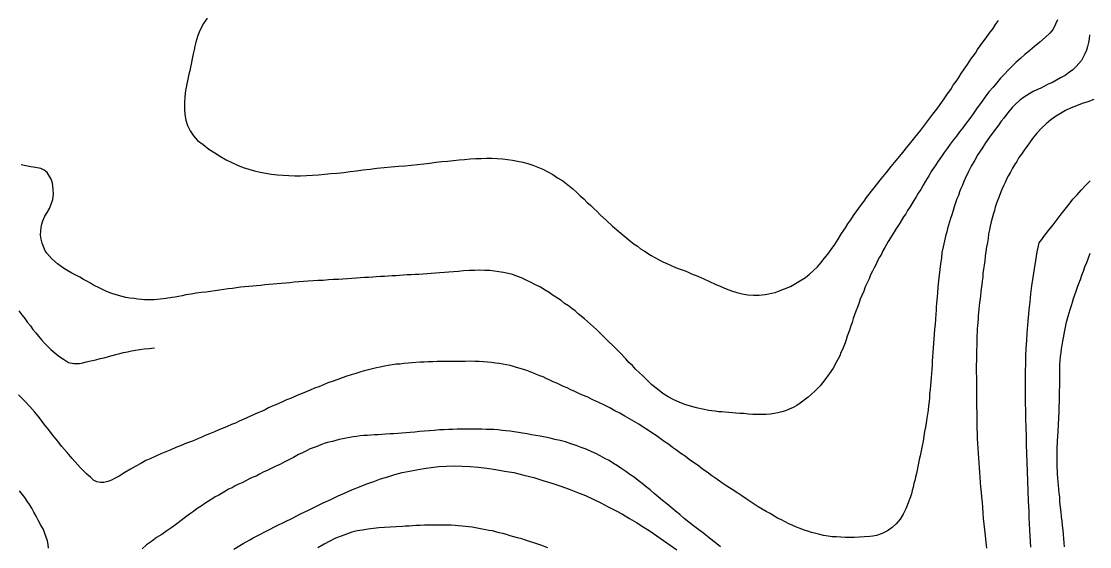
# Model space of a CAD drawing. Header units: inches. Extents: x 401374 to 405300, y 6332180 to 6336621.
# Drawn here: x 402254.6 to 402593.2, y 6334186.4 to 6334352.8 of the extents above; entities that cross this region are included whole.
import ezdxf

# ---------------------------------------------------------------- set-up
doc = ezdxf.new("R2010")
doc.units = ezdxf.units.IN
doc.header["$MEASUREMENT"] = 0

msp = doc.modelspace()

# ---------------------------------------------------------------- linework, layer by layer
for points in [[(402583, 6334353.3), (402582.4, 6334351.9), (402581.6, 6334350.4), (402580.6, 6334349.1), (402579.2, 6334347.8), (402577.4, 6334346.3), (402575.7, 6334344.9), (402574.2, 6334343.6), (402572.7, 6334342.3), (402571.3, 6334341.1), (402569.9, 6334339.9), (402568.6, 6334338.6), (402567.4, 6334337.4), (402566.2, 6334336.1), (402564.9, 6334334.8), (402563.8, 6334333.4), (402562.6, 6334332), (402561.3, 6334330.5), (402560.1, 6334328.9), (402558.9, 6334327.2), (402557.6, 6334325.4), (402556.3, 6334323.6), (402555.2, 6334322.1), (402554.1, 6334320.6), (402553, 6334319.1), (402552, 6334317.8), (402551, 6334316.5), (402550, 6334315.2), (402549, 6334313.9), (402548.1, 6334312.6), (402547.1, 6334311.3), (402546.2, 6334310), (402545.2, 6334308.6), (402544.2, 6334307.1), (402543.2, 6334305.6), (402542.2, 6334303.9), (402541.2, 6334302.2), (402540.4, 6334300.9), (402539.7, 6334299.6), (402538.9, 6334298.4), (402538.2, 6334297.3), (402537.5, 6334296.1), (402536.9, 6334295), (402536.2, 6334294), (402535.5, 6334292.9), (402534.9, 6334291.9), (402534.2, 6334290.9), (402533, 6334288.9), (402531.8, 6334287), (402530.6, 6334285.1), (402529.4, 6334283.1), (402528.3, 6334281.2), (402527.7, 6334280.2), (402527.2, 6334279.1), (402526.6, 6334278.1), (402526, 6334277), (402525.5, 6334275.9), (402524.9, 6334274.8), (402524.4, 6334273.7), (402523.8, 6334272.5), (402523.3, 6334271.3), (402522.7, 6334270), (402522.1, 6334268.7), (402521.6, 6334267.4), (402521, 6334266), (402520.5, 6334264.8), (402520, 6334263.5), (402519.6, 6334262.3), (402519.1, 6334261), (402518.7, 6334259.9), (402518.3, 6334258.7), (402517.9, 6334257.5), (402517.5, 6334256.4), (402517.2, 6334255.3), (402516.8, 6334254.2), (402516.4, 6334253.1), (402516, 6334252), (402515.7, 6334251), (402515.3, 6334250), (402514.9, 6334248.9), (402514.4, 6334247.9), (402514, 6334246.9), (402513, 6334245), (402511.9, 6334243), (402510.7, 6334241.2), (402509.3, 6334239.3), (402507.8, 6334237.4), (402506, 6334235.6), (402505, 6334234.7), (402504, 6334233.8), (402502.7, 6334232.8), (402501.5, 6334231.9), (402500.4, 6334231.2), (402499.2, 6334230.5), (402498, 6334230), (402496.8, 6334229.5), (402495.6, 6334229.1), (402494.4, 6334228.8), (402493.2, 6334228.6), (402491.9, 6334228.4), (402490.7, 6334228.3), (402489.3, 6334228.3), (402488, 6334228.3), (402486.5, 6334228.3), (402485.1, 6334228.4), (402483.6, 6334228.6), (402482.3, 6334228.6), (402481.1, 6334228.7), (402480, 6334228.8), (402478.8, 6334228.9), (402477.7, 6334229), (402476.6, 6334229.1), (402475.6, 6334229.2), (402474.5, 6334229.4), (402473.5, 6334229.5), (402472.5, 6334229.6), (402470.5, 6334230), (402468.6, 6334230.4), (402466.7, 6334230.9), (402464.9, 6334231.5), (402463.1, 6334232.2), (402461.4, 6334233), (402459.6, 6334233.9), (402457.9, 6334235), (402456.2, 6334236.3), (402454.5, 6334237.7), (402452.8, 6334239.4), (402451.6, 6334240.5), (402450.4, 6334241.6), (402449.3, 6334242.7), (402448.3, 6334243.8), (402447.2, 6334244.8), (402446.2, 6334245.9), (402444.3, 6334247.9), (402442.4, 6334249.8), (402440.5, 6334251.6), (402438.7, 6334253.4), (402436.9, 6334255.2), (402435, 6334256.9), (402433.1, 6334258.6), (402431.1, 6334260.2), (402430.1, 6334261.1), (402429.1, 6334261.9), (402428, 6334262.7), (402426.8, 6334263.5), (402425.7, 6334264.4), (402424.5, 6334265.2), (402423.2, 6334266), (402421.9, 6334266.9), (402420.6, 6334267.7), (402419.2, 6334268.6), (402417.6, 6334269.4), (402416, 6334270.2), (402414.6, 6334270.9), (402413.1, 6334271.6), (402411.7, 6334272.1), (402410.3, 6334272.6), (402408.9, 6334273), (402407.4, 6334273.3), (402406, 6334273.5), (402404.6, 6334273.7), (402403.1, 6334273.9), (402401.5, 6334273.9), (402399.9, 6334274), (402398.3, 6334273.9), (402396.6, 6334273.9), (402394.8, 6334273.8), (402393.2, 6334273.6), (402391.6, 6334273.5), (402390.1, 6334273.4), (402388.7, 6334273.3), (402387.3, 6334273.2), (402385.9, 6334273.1), (402384.5, 6334273), (402383.2, 6334272.9), (402381.9, 6334272.8), (402380.6, 6334272.7), (402379.4, 6334272.6), (402378.2, 6334272.5), (402376.9, 6334272.5), (402375.7, 6334272.4), (402374.5, 6334272.3), (402373.3, 6334272.2), (402372.1, 6334272.2), (402370.9, 6334272.1), (402369.7, 6334272), (402368.5, 6334272), (402367.2, 6334271.9), (402366, 6334271.8), (402364.7, 6334271.7), (402363.4, 6334271.7), (402362.1, 6334271.6), (402360.8, 6334271.5), (402359.4, 6334271.4), (402358, 6334271.3), (402356.5, 6334271.2), (402355.1, 6334271.1), (402353.5, 6334271.1), (402352, 6334271), (402350.3, 6334270.8), (402348.6, 6334270.7), (402347.1, 6334270.6), (402345.5, 6334270.5), (402344, 6334270.4), (402342.6, 6334270.3), (402341.1, 6334270.2), (402339.7, 6334270), (402338.4, 6334269.9), (402337, 6334269.8), (402335.7, 6334269.7), (402334.4, 6334269.6), (402333.1, 6334269.5), (402331.8, 6334269.4), (402330.5, 6334269.2), (402329.2, 6334269.1), (402328, 6334269), (402326.7, 6334268.8), (402325.4, 6334268.7), (402324.1, 6334268.6), (402322.8, 6334268.4), (402321.5, 6334268.2), (402320.2, 6334268.1), (402318.8, 6334267.9), (402317.4, 6334267.7), (402316, 6334267.5), (402314.6, 6334267.3), (402313.1, 6334267.1), (402311.6, 6334266.9), (402310, 6334266.7), (402308.4, 6334266.4), (402306.8, 6334266.2), (402305.6, 6334265.9), (402304.4, 6334265.7), (402303.4, 6334265.5), (402302.4, 6334265.4), (402300.4, 6334265), (402298.6, 6334264.8), (402296.7, 6334264.6), (402294.7, 6334264.6), (402293.7, 6334264.6), (402292.7, 6334264.7), (402291.5, 6334264.8), (402290.4, 6334265), (402289, 6334265.2), (402287.7, 6334265.4), (402286.6, 6334265.7), (402285.4, 6334266), (402284.4, 6334266.3), (402283.3, 6334266.6), (402281.4, 6334267.4), (402279.5, 6334268.3), (402277.5, 6334269.3), (402276.5, 6334269.9), (402275.4, 6334270.5), (402274.3, 6334271.1), (402273.2, 6334271.8), (402271.9, 6334272.4), (402270.6, 6334273.1), (402269.4, 6334273.8), (402268.3, 6334274.5), (402267.2, 6334275.2), (402266.1, 6334276), (402264.3, 6334277.6), (402262.7, 6334279.4), (402262.1, 6334280.4), (402261.6, 6334281.5), (402261.2, 6334282.6), (402260.9, 6334283.8), (402260.7, 6334285.1), (402260.8, 6334286.6), (402261, 6334288.3), (402261.4, 6334289.7), (402262.1, 6334291.1), (402262.8, 6334292.3), (402263.5, 6334293.6), (402264.1, 6334294.9), (402264.6, 6334296.4), (402264.8, 6334298.2), (402264.7, 6334299.5), (402264.6, 6334300.8), (402264.4, 6334302), (402264, 6334303.1), (402262.8, 6334305), (402261.9, 6334305.7), (402260.8, 6334306.2), (402259.1, 6334306.5), (402257.6, 6334306.8), (402256.1, 6334307.1), (402254.6, 6334307.4)], [(402313.5, 6334353.9), (402312.4, 6334352.2), (402311.4, 6334350.4), (402311, 6334349.4), (402310.6, 6334348.4), (402310.2, 6334347.3), (402309.9, 6334346.2), (402309.6, 6334345), (402309.4, 6334343.8), (402309.1, 6334342.6), (402308.9, 6334341.5), (402308.7, 6334340.4), (402308.4, 6334339.3), (402308.2, 6334338.3), (402308, 6334337.2), (402307.7, 6334336.1), (402307.5, 6334335.1), (402307.3, 6334334), (402307.1, 6334333), (402306.9, 6334331.9), (402306.7, 6334330.9), (402306.4, 6334328.9), (402306.3, 6334327), (402306.3, 6334325.1), (402306.4, 6334323.3), (402306.8, 6334321.5), (402307.3, 6334319.8), (402308.1, 6334318.2), (402309.2, 6334316.6), (402310.5, 6334315.1), (402312.2, 6334313.8), (402314, 6334312.4), (402315.9, 6334311.2), (402317.7, 6334310), (402319.5, 6334309), (402321.3, 6334308.1), (402323.1, 6334307.3), (402324.9, 6334306.6), (402326.7, 6334306), (402328.5, 6334305.5), (402330.3, 6334305.1), (402332.1, 6334304.7), (402333.9, 6334304.4), (402335.8, 6334304.2), (402337.6, 6334304.1), (402339.4, 6334304), (402341.3, 6334303.9), (402343.1, 6334303.9), (402345, 6334304), (402346.9, 6334304.1), (402348.8, 6334304.2), (402350.8, 6334304.4), (402352.7, 6334304.6), (402354.7, 6334304.8), (402356.8, 6334305), (402358.8, 6334305.3), (402360.9, 6334305.5), (402363, 6334305.8), (402365.2, 6334306), (402367.3, 6334306.3), (402369.6, 6334306.5), (402371.8, 6334306.8), (402374.2, 6334307), (402376.2, 6334307.1), (402378.2, 6334307.3), (402380.2, 6334307.5), (402382.2, 6334307.7), (402384.1, 6334307.9), (402386, 6334308.2), (402387.9, 6334308.4), (402389.7, 6334308.6), (402391.6, 6334308.8), (402393.4, 6334309), (402395.1, 6334309.1), (402396.9, 6334309.3), (402398.6, 6334309.4), (402400.4, 6334309.4), (402402.1, 6334309.5), (402403.7, 6334309.5), (402405.4, 6334309.4), (402407.1, 6334309.3), (402408.7, 6334309.1), (402410.3, 6334308.9), (402411.9, 6334308.6), (402413.6, 6334308.2), (402415.2, 6334307.8), (402416.7, 6334307.3), (402418.3, 6334306.7), (402419.9, 6334306), (402421.5, 6334305.2), (402423.1, 6334304.3), (402424.6, 6334303.3), (402426.2, 6334302.3), (402427.8, 6334301.1), (402429.4, 6334299.8), (402430.6, 6334298.7), (402431.7, 6334297.6), (402432.9, 6334296.6), (402434, 6334295.5), (402435.1, 6334294.5), (402436.1, 6334293.6), (402437.1, 6334292.6), (402438.1, 6334291.6), (402440.1, 6334289.8), (402442, 6334288), (402444, 6334286.3), (402445.9, 6334284.7), (402447.8, 6334283.1), (402448.8, 6334282.3), (402449.9, 6334281.6), (402450.9, 6334280.8), (402452, 6334280.1), (402453.1, 6334279.4), (402454.2, 6334278.7), (402455.4, 6334278), (402456.6, 6334277.4), (402457.9, 6334276.7), (402459.2, 6334276.1), (402460.6, 6334275.5), (402462, 6334274.9), (402463.4, 6334274.3), (402465, 6334273.8), (402466, 6334273.4), (402467, 6334272.9), (402469, 6334272.1), (402470.9, 6334271.3), (402472.7, 6334270.4), (402474.5, 6334269.6), (402476.3, 6334268.8), (402478, 6334268.1), (402479.7, 6334267.5), (402481.4, 6334266.9), (402483.1, 6334266.5), (402484.9, 6334266.2), (402486.7, 6334266.1), (402488.5, 6334266.1), (402490.4, 6334266.3), (402491.4, 6334266.5), (402492.4, 6334266.7), (402493.5, 6334267), (402494.6, 6334267.4), (402496.5, 6334268.1), (402498.4, 6334268.9), (402500, 6334269.8), (402501.6, 6334270.7), (402503.1, 6334271.7), (402504.4, 6334272.8), (402505.7, 6334273.9), (402506.9, 6334275.1), (402508, 6334276.4), (402509.1, 6334277.7), (402510.2, 6334279.1), (402511.3, 6334280.6), (402512.4, 6334282.2), (402513.5, 6334283.8), (402514.6, 6334285.6), (402515.8, 6334287.4), (402516.6, 6334288.7), (402517.5, 6334290), (402518.4, 6334291.3), (402519.2, 6334292.5), (402520.1, 6334293.7), (402520.9, 6334294.8), (402521.7, 6334295.9), (402522.5, 6334297), (402523.3, 6334298.1), (402524.1, 6334299.1), (402524.9, 6334300.1), (402525.7, 6334301.1), (402527.2, 6334303.1), (402528.8, 6334305), (402530.3, 6334306.9), (402531.9, 6334308.8), (402533.6, 6334310.8), (402534.4, 6334311.8), (402535.2, 6334312.8), (402536.1, 6334313.9), (402537, 6334315), (402537.8, 6334316.1), (402538.7, 6334317.2), (402539.7, 6334318.4), (402540.6, 6334319.6), (402541.6, 6334320.9), (402542.6, 6334322.2), (402543.5, 6334323.4), (402544.3, 6334324.5), (402545.1, 6334325.5), (402545.8, 6334326.5), (402547.1, 6334328.3), (402548.2, 6334329.9), (402549.2, 6334331.3), (402550, 6334332.6), (402550.9, 6334333.8), (402551.7, 6334335.1), (402552.5, 6334336.3), (402553.4, 6334337.7), (402554.5, 6334339.2), (402555.6, 6334340.9), (402557, 6334342.8), (402557.7, 6334343.9), (402558.5, 6334345.1), (402559.4, 6334346.3), (402560.4, 6334347.6), (402561.4, 6334349), (402562.6, 6334350.6), (402563.4, 6334351.8), (402564.3, 6334353.1)], [(402593.2, 6334348.6), (402593, 6334347.3), (402592.8, 6334346.1), (402592.5, 6334344.9), (402592.2, 6334343.7), (402591.7, 6334342.6), (402591.2, 6334341.5), (402590.6, 6334340.4), (402588.9, 6334338.5), (402587.9, 6334337.5), (402586.8, 6334336.7), (402585.4, 6334335.7), (402584, 6334334.9), (402582.7, 6334334.2), (402581.4, 6334333.5), (402580.1, 6334332.9), (402578.9, 6334332.3), (402577.7, 6334331.7), (402576.5, 6334331.2), (402575.3, 6334330.6), (402574.2, 6334330), (402573.1, 6334329.3), (402571.9, 6334328.5), (402570.9, 6334327.7), (402569.8, 6334326.7), (402568.7, 6334325.6), (402567.7, 6334324.4), (402566.8, 6334323.3), (402566, 6334322.2), (402565.2, 6334321.2), (402564.4, 6334320.1), (402562.9, 6334318.2), (402561.5, 6334316.2), (402560.2, 6334314.4), (402559, 6334312.5), (402557.8, 6334310.7), (402556.8, 6334308.9), (402555.7, 6334307), (402554.7, 6334305.1), (402553.8, 6334303.1), (402553.3, 6334302.1), (402552.9, 6334301), (402552.4, 6334299.9), (402552, 6334298.8), (402551.6, 6334297.7), (402551.1, 6334296.6), (402550.7, 6334295.4), (402550.3, 6334294.1), (402549.9, 6334292.9), (402549.5, 6334291.6), (402549.1, 6334290.4), (402548.8, 6334289.3), (402548.5, 6334288.3), (402548.2, 6334287.2), (402547.9, 6334286.2), (402547.6, 6334285.2), (402547.2, 6334283.3), (402546.8, 6334281.4), (402546.4, 6334279.6), (402546.2, 6334277.8), (402545.9, 6334276), (402545.7, 6334274.2), (402545.5, 6334272.4), (402545.3, 6334270.6), (402545.1, 6334268.7), (402545, 6334266.7), (402544.9, 6334265.7), (402544.8, 6334264.6), (402544.7, 6334263.5), (402544.6, 6334262.4), (402544.6, 6334261.3), (402544.5, 6334260.2), (402544.3, 6334258.5), (402544.2, 6334256.9), (402544, 6334255.3), (402543.9, 6334253.7), (402543.8, 6334252.2), (402543.7, 6334250.8), (402543.6, 6334249.4), (402543.5, 6334248), (402543.4, 6334246.6), (402543.3, 6334245.2), (402543.3, 6334243.9), (402543.2, 6334242.6), (402543.1, 6334241.3), (402543, 6334240), (402542.9, 6334238.7), (402542.8, 6334237.5), (402542.7, 6334236.2), (402542.5, 6334234.9), (402542.4, 6334233.6), (402542.3, 6334232.4), (402542.1, 6334231.1), (402542, 6334229.7), (402541.8, 6334228.4), (402541.6, 6334227.1), (402541.4, 6334225.7), (402541.2, 6334224.3), (402540.9, 6334222.9), (402540.7, 6334221.4), (402540.4, 6334219.9), (402540.1, 6334218.4), (402539.8, 6334216.8), (402539.5, 6334215.2), (402539.2, 6334214), (402539, 6334212.9), (402538.7, 6334211.8), (402538.5, 6334210.7), (402538.3, 6334209.6), (402538, 6334208.5), (402537.8, 6334207.4), (402537.5, 6334206.4), (402537.3, 6334205.3), (402537, 6334204.2), (402536.7, 6334203.2), (402536.4, 6334202.2), (402535.7, 6334200.3), (402534.9, 6334198.4), (402534.1, 6334196.7), (402533.1, 6334195.1), (402531.9, 6334193.7), (402530.6, 6334192.5), (402529.1, 6334191.4), (402527.4, 6334190.6), (402525.6, 6334190), (402524.5, 6334189.8), (402523.5, 6334189.7), (402521.8, 6334189.5), (402520.3, 6334189.4), (402518.7, 6334189.3), (402517.2, 6334189.3), (402515.8, 6334189.3), (402514.3, 6334189.4), (402513, 6334189.5), (402511.6, 6334189.6), (402510.3, 6334189.8), (402508.9, 6334190), (402507.7, 6334190.3), (402506.4, 6334190.6), (402505.1, 6334190.9), (402503.9, 6334191.3), (402502.7, 6334191.7), (402501.5, 6334192.2), (402500.3, 6334192.6), (402499.1, 6334193.1), (402497.9, 6334193.7), (402496.7, 6334194.3), (402495.5, 6334194.9), (402494.3, 6334195.5), (402493.1, 6334196.2), (402491.9, 6334196.9), (402490.7, 6334197.6), (402489.4, 6334198.3), (402488.2, 6334199.1), (402486.9, 6334199.9), (402485.6, 6334200.7), (402484.3, 6334201.6), (402483, 6334202.5), (402481.7, 6334203.4), (402479.9, 6334204.5), (402478.2, 6334205.6), (402476.6, 6334206.7), (402475, 6334207.8), (402473.5, 6334208.9), (402472, 6334210), (402470.5, 6334211), (402469.1, 6334212.1), (402467.7, 6334213.1), (402466.3, 6334214.1), (402465, 6334215.1), (402463.6, 6334216), (402462.3, 6334217), (402461, 6334217.9), (402459.7, 6334218.9), (402458.4, 6334219.8), (402457.1, 6334220.7), (402455.8, 6334221.6), (402454.4, 6334222.5), (402453.1, 6334223.4), (402451.7, 6334224.3), (402450.3, 6334225.2), (402448.9, 6334226.1), (402447.4, 6334226.9), (402445.9, 6334227.8), (402444.3, 6334228.7), (402442.7, 6334229.5), (402441.1, 6334230.4), (402439.4, 6334231.3), (402437.6, 6334232.1), (402435.8, 6334233), (402433.9, 6334233.9), (402432.5, 6334234.4), (402431.3, 6334235), (402430, 6334235.6), (402428.8, 6334236.1), (402427.6, 6334236.7), (402426.5, 6334237.2), (402425.4, 6334237.7), (402424.3, 6334238.2), (402423.2, 6334238.7), (402422.1, 6334239.2), (402421, 6334239.7), (402420, 6334240.2), (402419, 6334240.6), (402417.9, 6334241), (402416.9, 6334241.4), (402415.9, 6334241.8), (402414.8, 6334242.2), (402413.8, 6334242.6), (402412.7, 6334242.9), (402411.6, 6334243.2), (402410.6, 6334243.5), (402409.5, 6334243.8), (402408.4, 6334244), (402407.2, 6334244.3), (402406.1, 6334244.5), (402404.9, 6334244.6), (402403.6, 6334244.8), (402402.4, 6334244.9), (402401.1, 6334245), (402399.7, 6334245.1), (402398.4, 6334245.1), (402397, 6334245.2), (402395.3, 6334245.1), (402393.7, 6334245.1), (402392.2, 6334245.1), (402390.7, 6334245.1), (402389.2, 6334245.1), (402387.8, 6334245.1), (402386.4, 6334245.1), (402385, 6334245), (402383.6, 6334245), (402382.3, 6334244.9), (402381, 6334244.9), (402379.7, 6334244.8), (402378.4, 6334244.7), (402377.2, 6334244.6), (402375.9, 6334244.5), (402374.7, 6334244.3), (402373.4, 6334244.2), (402372.2, 6334244), (402370.9, 6334243.8), (402369.7, 6334243.6), (402368.4, 6334243.3), (402367.2, 6334243.1), (402365.9, 6334242.8), (402364.6, 6334242.5), (402363.3, 6334242.1), (402361.9, 6334241.7), (402360.6, 6334241.3), (402359.2, 6334240.9), (402357.8, 6334240.4), (402356.3, 6334239.9), (402354.9, 6334239.4), (402353.4, 6334238.9), (402351.8, 6334238.3), (402350.4, 6334237.7), (402348.9, 6334237.1), (402347.5, 6334236.6), (402346.2, 6334236), (402344.9, 6334235.5), (402343.6, 6334235), (402342.3, 6334234.4), (402341.1, 6334233.9), (402339.9, 6334233.4), (402338.7, 6334232.9), (402337.6, 6334232.4), (402336.4, 6334231.9), (402335.3, 6334231.4), (402334.1, 6334230.9), (402333, 6334230.4), (402331.9, 6334229.8), (402330.7, 6334229.3), (402329.6, 6334228.8), (402328.4, 6334228.3), (402327.3, 6334227.8), (402326.1, 6334227.3), (402324.9, 6334226.7), (402323.7, 6334226.2), (402322.5, 6334225.6), (402321.2, 6334225.1), (402319.9, 6334224.5), (402318.6, 6334224), (402317.2, 6334223.4), (402315.8, 6334222.8), (402314.3, 6334222.2), (402312.9, 6334221.6), (402311.8, 6334221.1), (402310.8, 6334220.7), (402308.9, 6334219.9), (402307, 6334219.2), (402305.3, 6334218.5), (402303.6, 6334217.8), (402302, 6334217.1), (402300.4, 6334216.5), (402298.8, 6334215.8), (402297.2, 6334215.1), (402295.7, 6334214.4), (402294.1, 6334213.7), (402292.5, 6334212.8), (402290.9, 6334211.9), (402289.2, 6334211), (402287.4, 6334209.9), (402285.6, 6334208.8), (402284.4, 6334208.1), (402283.2, 6334207.5), (402282, 6334207.1), (402280.8, 6334206.8), (402279.7, 6334206.8), (402278.5, 6334207), (402277.5, 6334207.5), (402276.5, 6334208.4), (402275.4, 6334209.4), (402274.4, 6334210.4), (402273.4, 6334211.4), (402272.5, 6334212.4), (402270.7, 6334214.4), (402269.1, 6334216.3), (402267.5, 6334218.2), (402266.1, 6334220), (402264.6, 6334221.8), (402263.2, 6334223.6), (402261.8, 6334225.4), (402260.4, 6334227.2), (402258.9, 6334229), (402257.3, 6334230.8), (402255.6, 6334232.6), (402253.7, 6334234.5)], [(402594.5, 6334328.1), (402592.6, 6334327.4), (402590.8, 6334326.8), (402589, 6334326.1), (402587.3, 6334325.4), (402585.6, 6334324.6), (402584, 6334323.7), (402582.4, 6334322.7), (402580.9, 6334321.6), (402579.4, 6334320.4), (402577.9, 6334319), (402576.5, 6334317.4), (402575.1, 6334315.7), (402574.1, 6334314.4), (402573.3, 6334313.2), (402572.4, 6334312), (402571.6, 6334310.8), (402570.8, 6334309.7), (402570.1, 6334308.5), (402569.4, 6334307.4), (402568.8, 6334306.3), (402568.1, 6334305.1), (402567.5, 6334304), (402566.9, 6334302.9), (402566.4, 6334301.8), (402565.9, 6334300.7), (402565.4, 6334299.6), (402564.9, 6334298.5), (402564.5, 6334297.4), (402564.1, 6334296.3), (402563.7, 6334295.2), (402563.3, 6334294), (402563, 6334292.9), (402562.6, 6334291.7), (402562.3, 6334290.5), (402562, 6334289.3), (402561.7, 6334288), (402561.5, 6334286.8), (402561.2, 6334285.5), (402561, 6334284.1), (402560.8, 6334282.8), (402560.5, 6334281.4), (402560.3, 6334279.9), (402560.1, 6334278.5), (402560, 6334277), (402559.8, 6334275.6), (402559.6, 6334274.3), (402559.4, 6334273), (402559.3, 6334271.8), (402559.1, 6334270.5), (402559, 6334269.4), (402558.8, 6334268.2), (402558.7, 6334267.1), (402558.6, 6334266), (402558.5, 6334264.9), (402558.3, 6334263.8), (402558.2, 6334262.7), (402558.1, 6334261.7), (402558, 6334260.6), (402557.9, 6334259.6), (402557.9, 6334258.6), (402557.8, 6334257.5), (402557.7, 6334256.5), (402557.6, 6334255.4), (402557.6, 6334254.4), (402557.5, 6334253.3), (402557.5, 6334252.2), (402557.4, 6334251.1), (402557.4, 6334250), (402557.3, 6334248.9), (402557.3, 6334247.7), (402557.3, 6334246.6), (402557.3, 6334245.3), (402557.2, 6334244.1), (402557.2, 6334242.8), (402557.2, 6334241.5), (402557.3, 6334240.2), (402557.3, 6334238.1), (402557.3, 6334236.2), (402557.3, 6334234.3), (402557.3, 6334232.4), (402557.3, 6334230.7), (402557.4, 6334228.9), (402557.4, 6334227.2), (402557.5, 6334225.5), (402557.5, 6334223.9), (402557.6, 6334222.3), (402557.6, 6334220.7), (402557.7, 6334219.1), (402557.8, 6334217.6), (402557.9, 6334216), (402558, 6334214.5), (402558.1, 6334213), (402558.2, 6334211.5), (402558.3, 6334209.9), (402558.4, 6334208.4), (402558.5, 6334206.8), (402558.6, 6334205.3), (402558.8, 6334203.7), (402558.9, 6334202.1), (402559.1, 6334200.5), (402559.2, 6334198.8), (402559.4, 6334197.1), (402559.5, 6334195.4), (402559.7, 6334193.6), (402559.9, 6334191.8), (402560.1, 6334189.9), (402560.3, 6334187.9), (402560.5, 6334186)], [(402577.2, 6334282.7), (402578, 6334283.7), (402578.7, 6334284.7), (402580.2, 6334286.6), (402581.6, 6334288.4), (402582.9, 6334290.1), (402584.2, 6334291.8), (402585.4, 6334293.4), (402586.7, 6334294.9), (402587.9, 6334296.5), (402589.2, 6334297.9), (402590.5, 6334299.4), (402591.9, 6334300.8), (402593.4, 6334302.3)], [(402574.6, 6334186.3), (402574.5, 6334188.1), (402574.3, 6334189.9), (402574.2, 6334191.8), (402574.1, 6334193.7), (402574, 6334195.6), (402574, 6334197.7), (402573.8, 6334200.9), (402573.7, 6334204.1), (402573.6, 6334207.2), (402573.5, 6334210.2), (402573.4, 6334213.1), (402573.3, 6334216), (402573.2, 6334218.8), (402573.2, 6334221.5), (402573.1, 6334224.2), (402573, 6334226.9), (402573, 6334229.5), (402572.9, 6334232), (402572.9, 6334234.6), (402572.9, 6334237.1), (402572.9, 6334239.5), (402572.9, 6334242), (402573, 6334244.4), (402573, 6334246.9), (402573.1, 6334249.3), (402573.3, 6334251.7), (402573.4, 6334254.1), (402573.6, 6334256.6), (402573.8, 6334259), (402574, 6334261.5), (402574.3, 6334264), (402574.6, 6334266.5), (402574.9, 6334269.1), (402575.3, 6334271.7), (402575.7, 6334274.4), (402576.1, 6334277.1), (402576.6, 6334279.8), (402577.2, 6334282.7)], [(402593.3, 6334279.3), (402592.7, 6334277.8), (402592.2, 6334276.4), (402591.6, 6334275), (402591.1, 6334273.6), (402590.6, 6334272.3), (402590.2, 6334271), (402589.7, 6334269.7), (402589.3, 6334268.5), (402588.8, 6334267.3), (402588.4, 6334266.1), (402588, 6334264.9), (402587.7, 6334263.8), (402587.3, 6334262.7), (402586.9, 6334261.5), (402586.6, 6334260.4), (402586.3, 6334259.3), (402586, 6334258.2), (402585.7, 6334257.1), (402585.4, 6334256), (402585.2, 6334254.9), (402585, 6334253.7), (402584.8, 6334252.6), (402584.6, 6334251.5), (402584.4, 6334250.3), (402584.2, 6334249.1), (402584.1, 6334247.9), (402583.9, 6334246.7), (402583.8, 6334245.4), (402583.7, 6334244.1), (402583.7, 6334242.8), (402583.6, 6334241.5), (402583.6, 6334240.1), (402583.6, 6334238.6), (402583.6, 6334237.2), (402583.5, 6334235.9), (402583.5, 6334234.6), (402583.5, 6334233.4), (402583.5, 6334232.2), (402583.4, 6334231), (402583.4, 6334229.9), (402583.4, 6334228.8), (402583.3, 6334227.7), (402583.3, 6334226.7), (402583.2, 6334225.6), (402583.2, 6334224.6), (402583.1, 6334223.6), (402583.1, 6334222.6), (402583, 6334221.6), (402582.9, 6334219.6), (402582.8, 6334217.6), (402582.8, 6334215.6), (402582.8, 6334214.6), (402582.8, 6334213.6), (402582.8, 6334212.5), (402582.8, 6334211.5), (402582.9, 6334210.4), (402582.9, 6334209.3), (402583, 6334208.2), (402583.1, 6334207), (402583.2, 6334205.9), (402583.3, 6334204.7), (402583.4, 6334203.4), (402583.6, 6334202.2), (402583.7, 6334200.5), (402583.9, 6334198.9), (402584.1, 6334197.4), (402584.2, 6334195.9), (402584.4, 6334194.5), (402584.5, 6334193.1), (402584.7, 6334191.7), (402584.8, 6334190.3), (402584.9, 6334189), (402585, 6334187.7), (402585.1, 6334186.4)], [(402253.8, 6334261.1), (402254.8, 6334259.9), (402255.7, 6334258.7), (402256.6, 6334257.5), (402257.5, 6334256.4), (402258.3, 6334255.2), (402259.2, 6334254.2), (402260.1, 6334253.1), (402261, 6334252), (402261.9, 6334251), (402262.9, 6334249.9), (402264, 6334248.9), (402265.2, 6334247.8), (402266.5, 6334246.8), (402268, 6334245.8), (402269.6, 6334244.8), (402271.3, 6334244.5), (402273.1, 6334244.5), (402274.1, 6334244.7), (402275.2, 6334245), (402276.7, 6334245.3), (402278.2, 6334245.6), (402279.6, 6334246), (402280.9, 6334246.3), (402282.2, 6334246.7), (402283.4, 6334247), (402284.6, 6334247.3), (402285.8, 6334247.6), (402287, 6334247.9), (402288.3, 6334248.2), (402289.5, 6334248.5), (402290.8, 6334248.7), (402292.2, 6334248.9), (402293.6, 6334249.1), (402295.1, 6334249.2), (402296.8, 6334249.4)], [(402476.2, 6334186.4), (402474.5, 6334187.8), (402472.7, 6334189.1), (402470.9, 6334190.6), (402469.3, 6334191.8), (402467.7, 6334193), (402466.2, 6334194.2), (402464.7, 6334195.4), (402463.3, 6334196.6), (402461.9, 6334197.7), (402460.5, 6334198.9), (402459.2, 6334200), (402457.8, 6334201.1), (402456.5, 6334202.2), (402455.2, 6334203.3), (402453.9, 6334204.4), (402452.7, 6334205.4), (402451.4, 6334206.4), (402450.1, 6334207.4), (402448.8, 6334208.4), (402447.5, 6334209.3), (402446.2, 6334210.2), (402444.9, 6334211.1), (402443.6, 6334212), (402442.3, 6334212.8), (402440.9, 6334213.7), (402439.5, 6334214.4), (402438.1, 6334215.2), (402436.7, 6334215.9), (402435.2, 6334216.6), (402433.6, 6334217.3), (402432.1, 6334217.9), (402430.5, 6334218.5), (402428.8, 6334219), (402427.1, 6334219.6), (402425.4, 6334220.1), (402423.7, 6334220.4), (402422.2, 6334220.8), (402420.6, 6334221.1), (402419.1, 6334221.4), (402417.7, 6334221.7), (402416.3, 6334221.9), (402414.9, 6334222.2), (402413.5, 6334222.4), (402412.2, 6334222.6), (402410.8, 6334222.8), (402409.5, 6334223), (402408.2, 6334223.1), (402407, 6334223.2), (402405.7, 6334223.4), (402404.4, 6334223.5), (402403.2, 6334223.6), (402401.9, 6334223.6), (402400.6, 6334223.7), (402399.4, 6334223.7), (402398.1, 6334223.7), (402396.8, 6334223.7), (402395.5, 6334223.7), (402394.1, 6334223.7), (402392.8, 6334223.7), (402391.4, 6334223.6), (402390, 6334223.5), (402388.5, 6334223.4), (402387.1, 6334223.4), (402385.5, 6334223.2), (402384, 6334223.1), (402382.4, 6334223), (402380.8, 6334222.9), (402379.3, 6334222.7), (402377.9, 6334222.6), (402376.5, 6334222.5), (402375.2, 6334222.4), (402373.9, 6334222.3), (402372.6, 6334222.2), (402371.4, 6334222.2), (402370.1, 6334222.1), (402368.9, 6334222), (402367.7, 6334221.9), (402366.6, 6334221.9), (402365.4, 6334221.8), (402364.3, 6334221.7), (402363.2, 6334221.6), (402362, 6334221.5), (402360.9, 6334221.3), (402359.8, 6334221.2), (402358.7, 6334221), (402357.6, 6334220.8), (402356.5, 6334220.6), (402355.4, 6334220.4), (402354.3, 6334220.1), (402353.2, 6334219.8), (402352.1, 6334219.5), (402350.9, 6334219.2), (402349.8, 6334218.8), (402348.6, 6334218.3), (402347.4, 6334217.9), (402346.2, 6334217.4), (402345, 6334216.8), (402343.7, 6334216.2), (402342.5, 6334215.6), (402340.9, 6334214.7), (402339.4, 6334213.9), (402337.9, 6334213.2), (402336.5, 6334212.5), (402335.1, 6334211.8), (402333.8, 6334211.2), (402332.5, 6334210.6), (402331.3, 6334210), (402330.1, 6334209.4), (402329, 6334208.8), (402327.8, 6334208.3), (402326.7, 6334207.8), (402325.6, 6334207.2), (402324.6, 6334206.7), (402323.5, 6334206.2), (402322.4, 6334205.7), (402321.4, 6334205.1), (402320.3, 6334204.6), (402319.3, 6334204), (402318.3, 6334203.4), (402317.2, 6334202.8), (402316.1, 6334202.2), (402315, 6334201.5), (402313.9, 6334200.8), (402312.8, 6334200.1), (402311.6, 6334199.3), (402310.4, 6334198.5), (402309.2, 6334197.6), (402307.9, 6334196.7), (402306.6, 6334195.8), (402305.3, 6334194.7), (402303.9, 6334193.7), (402302.3, 6334192.5), (402300.7, 6334191.4), (402299.1, 6334190.3), (402297.5, 6334189.3), (402295.9, 6334188.1), (402294.3, 6334187), (402292.9, 6334185.8)], [(402322, 6334185.6), (402323.9, 6334186.8), (402324.9, 6334187.4), (402325.9, 6334188), (402327, 6334188.6), (402328.1, 6334189.2), (402329.2, 6334189.8), (402330.4, 6334190.4), (402331.6, 6334191), (402332.9, 6334191.7), (402335.5, 6334193), (402338.1, 6334194.3), (402340.6, 6334195.5), (402343.1, 6334196.8), (402345.6, 6334198), (402348, 6334199.2), (402350.3, 6334200.3), (402352.7, 6334201.4), (402355, 6334202.5), (402357.3, 6334203.5), (402359.6, 6334204.5), (402361.8, 6334205.4), (402364.1, 6334206.3), (402366.3, 6334207.1), (402368.5, 6334207.9), (402370.8, 6334208.6), (402373, 6334209.3), (402375.3, 6334209.9), (402377.6, 6334210.4), (402379.9, 6334210.8), (402382.2, 6334211.2), (402384.5, 6334211.5), (402386.9, 6334211.8), (402389.4, 6334211.9), (402391.8, 6334212), (402394.3, 6334211.9), (402396.9, 6334211.8), (402399.5, 6334211.6), (402402.2, 6334211.3), (402405, 6334210.9), (402407.8, 6334210.4), (402410.7, 6334209.9), (402413.9, 6334209.1), (402417, 6334208.3), (402419.9, 6334207.4), (402422.8, 6334206.5), (402425.6, 6334205.6), (402428.3, 6334204.6), (402430.9, 6334203.6), (402433.4, 6334202.6), (402435.9, 6334201.5), (402438.3, 6334200.3), (402440.6, 6334199.1), (402442.9, 6334197.9), (402445.2, 6334196.7), (402447.4, 6334195.4), (402449.6, 6334194.1), (402451.7, 6334192.7), (402453.9, 6334191.3), (402456, 6334189.9), (402458.1, 6334188.4), (402460.3, 6334186.9), (402462.4, 6334185.4)], [(402263.2, 6334186), (402263.1, 6334187.1), (402262.9, 6334188.3), (402262.5, 6334189.4), (402262.1, 6334190.6), (402261.6, 6334191.9), (402260.8, 6334193.3), (402260, 6334194.8), (402259.3, 6334196.1), (402258.6, 6334197.4), (402257.9, 6334198.6), (402257.2, 6334199.8), (402256.5, 6334200.9), (402255.7, 6334202), (402254.9, 6334203.1), (402254, 6334204.1)], [(402421.5, 6334186.1), (402419.3, 6334186.9), (402417.1, 6334187.7), (402415.7, 6334188.1), (402414.4, 6334188.5), (402413.2, 6334188.9), (402411.9, 6334189.2), (402410.7, 6334189.6), (402409.5, 6334189.9), (402408.4, 6334190.3), (402407.2, 6334190.6), (402406.1, 6334190.8), (402405, 6334191.1), (402403.9, 6334191.4), (402402.8, 6334191.6), (402401.8, 6334191.8), (402400.7, 6334192), (402399.6, 6334192.2), (402398.6, 6334192.4), (402397.5, 6334192.6), (402396.4, 6334192.7), (402395.4, 6334192.8), (402394.3, 6334192.9), (402393.2, 6334193), (402392.1, 6334193.1), (402390.9, 6334193.2), (402389.8, 6334193.2), (402388.6, 6334193.3), (402387.4, 6334193.3), (402386.2, 6334193.3), (402385, 6334193.3), (402383.7, 6334193.2), (402382.4, 6334193.2), (402381, 6334193.1), (402379.7, 6334193.1), (402378.6, 6334193), (402377.5, 6334192.9), (402376.4, 6334192.9), (402375.4, 6334192.8), (402373.4, 6334192.7), (402371.5, 6334192.6), (402369.7, 6334192.5), (402367.9, 6334192.4), (402366.2, 6334192.2), (402364.5, 6334192), (402362.8, 6334191.7), (402361.1, 6334191.4), (402359.4, 6334191), (402357.7, 6334190.4), (402356, 6334189.8), (402354.2, 6334189.1), (402352.4, 6334188.2), (402350.6, 6334187.2), (402348.6, 6334186.1)]]:
    msp.add_lwpolyline(points)

doc.saveas('drawing.dxf')
